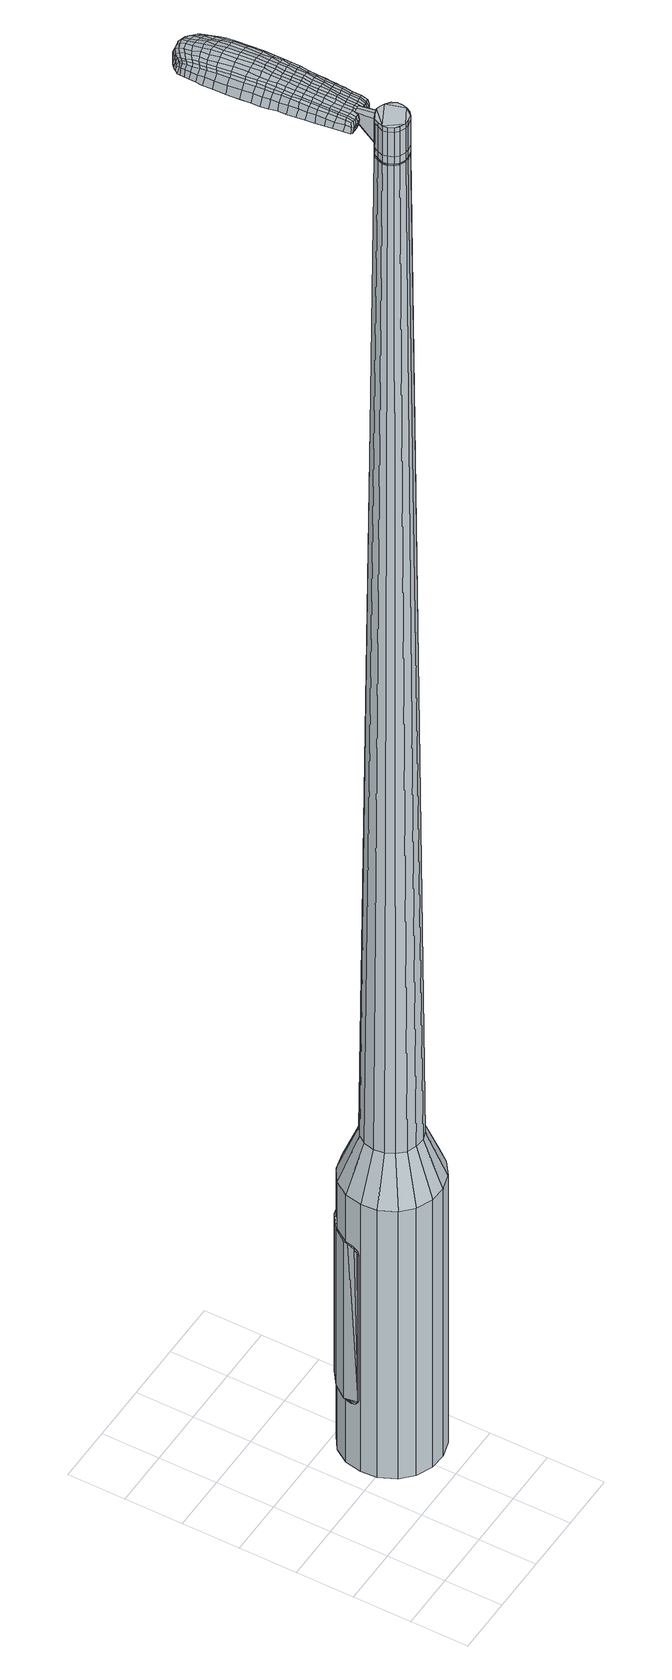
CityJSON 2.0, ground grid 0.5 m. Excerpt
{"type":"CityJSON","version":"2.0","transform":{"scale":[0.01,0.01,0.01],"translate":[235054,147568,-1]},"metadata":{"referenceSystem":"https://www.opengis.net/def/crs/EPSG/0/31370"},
"CityObjects":{
"object1":{"type":"GenericCityObject","attributes":{"cluster":342,"mean_distance_to_centroid":0.299,"new_centroid_x":235055.1,"new_centroid_y":147569.09,"mean_distance_to_camera":6.97,"H1":1.15,"H2":8.26,"Z_final":113.74,"cluster2":-1,"proj_x":235059.59,"proj_y":147568.62,"id_line":88322,"bearing_l":185.97,"distance":4.52,"orientation":"right","G_obj":95.97},"geometry":[{"type":"MultiSurface","lod":"2","boundaries":[[[0,1,2,3]],[[1,4,5,2]],[[4,6,7,5]],[[6,8,9,7]],[[8,10,11,9]],[[10,12,13,11]],[[12,14,15,13]],[[14,16,17,15]],[[16,18,19,17]],[[18,20,21,19]],[[20,22,23,21]],[[22,24,25,23]],[[24,26,27,25]],[[26,28,29,27]],[[28,30,31,29]],[[30,32,33,31]],[[32,34,35,33]],[[34,0,3,35]],[[36,37,38,39]],[[38,40,41,42]],[[41,43,42]],[[42,44,45,46]],[[45,47,46]],[[46,48,49,50]],[[49,51,50]],[[42,46,50,38]],[[50,52,39,38]],[[53,36,39]],[[2,5,7,35]],[[7,9,11,15]],[[11,13,15]],[[15,17,19,23]],[[19,21,23]],[[23,25,27,31]],[[27,29,31]],[[15,23,31,7]],[[31,33,35,7]],[[3,2,35]],[[1,0,54,55]],[[0,34,56,54]],[[34,32,57,56]],[[32,30,58,57]],[[30,28,59,58]],[[28,26,60,59]],[[26,24,61,60]],[[24,22,62,61]],[[22,20,63,62]],[[20,18,64,63]],[[18,16,65,64]],[[16,14,66,65]],[[14,12,67,66]],[[12,10,68,67]],[[10,8,69,68]],[[8,6,70,69]],[[6,4,71,70]],[[4,1,55,71]],[[55,54,72,73]],[[54,56,74,72]],[[56,57,75,74]],[[57,58,76,75]],[[58,59,77,76]],[[59,60,78,77]],[[60,61,79,78]],[[61,62,80,79]],[[62,63,81,80]],[[63,64,82,81]],[[64,65,83,82]],[[65,66,84,83]],[[66,67,85,84]],[[67,68,86,85]],[[68,69,87,86]],[[69,70,88,87]],[[70,71,89,88]],[[71,55,73,89]],[[90,91,92,73]],[[74,93,91,90]],[[94,95,93,74]],[[76,96,95,94]],[[97,98,96,76]],[[99,100,98,97]],[[101,102,100,99]],[[103,104,102,101]],[[105,106,104,103]],[[107,108,106,105]],[[109,110,108,107]],[[111,112,110,109]],[[85,113,112,111]],[[86,114,113,85]],[[115,116,114,86]],[[117,118,116,115]],[[89,119,118,117]],[[73,92,119,89]],[[120,121,122,123]],[[124,120,123,125]],[[126,124,125,127]],[[128,126,127,129]],[[130,128,129,131]],[[132,130,131,133]],[[134,132,133,135]],[[136,134,135,137]],[[138,136,137,139]],[[140,138,139,141]],[[142,140,141,143]],[[144,142,143,145]],[[146,144,145,147]],[[148,146,147,149]],[[150,148,149,151]],[[152,150,151,153]],[[72,90,73]],[[72,74,90]],[[75,94,74]],[[75,76,94]],[[77,97,76]],[[77,78,99,97]],[[78,79,101,99]],[[79,80,103,101]],[[80,81,105,103]],[[81,82,107,105]],[[82,83,109,107]],[[83,84,111,109]],[[84,85,111]],[[87,115,86]],[[87,88,117,115]],[[88,89,117]],[[154,92,91]],[[155,118,119]],[[155,156,116,118]],[[156,114,116]],[[157,112,113]],[[157,158,110,112]],[[158,159,108,110]],[[159,160,106,108]],[[160,161,104,106]],[[161,162,102,104]],[[162,163,100,102]],[[163,164,98,100]],[[164,96,98]],[[165,95,96]],[[165,93,95]],[[154,91,93]],[[39,52,152,166]],[[92,154,167,153]],[[53,39,166,121]],[[154,93,122,167]],[[36,53,121,120]],[[93,165,123,122]],[[37,36,120,124]],[[165,96,125,123]],[[38,37,124,126]],[[96,164,127,125]],[[40,38,126,128]],[[164,163,129,127]],[[41,40,128,130]],[[163,162,131,129]],[[43,41,130,132]],[[162,161,133,131]],[[42,43,132,134]],[[161,160,135,133]],[[44,42,134,136]],[[160,159,137,135]],[[45,44,136,138]],[[159,158,139,137]],[[47,45,138,140]],[[158,157,141,139]],[[46,47,140,142]],[[157,113,143,141]],[[48,46,142,144]],[[113,114,145,143]],[[49,48,144,146]],[[114,156,147,145]],[[51,49,146,148]],[[156,155,149,147]],[[50,51,148,150]],[[155,119,151,149]],[[52,50,150,152]],[[119,92,153,151]],[[152,153,168,169]],[[153,167,170,168]],[[167,122,171,170]],[[122,121,172,171]],[[121,166,173,172]],[[166,152,169,173]],[[174,175,176,177]],[[178,174,177,179]],[[174,178,180,181]],[[175,174,181,182]],[[183,184,185,186]],[[187,183,186,188]],[[183,187,189,190]],[[184,183,190,191]],[[192,193,194,195]],[[196,192,195,197]],[[192,196,198,199]],[[193,192,199,200]],[[201,202,203,204]],[[205,201,204,206]],[[201,205,207,208]],[[202,201,208,209]],[[210,211,212,213]],[[214,210,213,215]],[[210,214,216,217]],[[211,210,217,218]],[[219,220,221,222]],[[223,219,222,224]],[[219,223,225,226]],[[220,219,226,227]],[[228,229,230,231]],[[220,228,231,221]],[[228,220,227,232]],[[229,228,232,233]],[[234,235,236,237]],[[229,234,237,230]],[[234,229,233,238]],[[235,234,238,239]],[[240,178,179,241]],[[235,240,241,236]],[[240,235,239,242]],[[178,240,242,180]],[[243,244,245,246]],[[247,243,246,248]],[[243,247,249,250]],[[244,243,250,251]],[[252,253,254,255]],[[244,252,255,245]],[[252,244,251,256]],[[253,252,256,257]],[[258,259,260,261]],[[253,258,261,254]],[[258,253,257,262]],[[259,258,262,263]],[[264,265,266,267]],[[259,264,267,260]],[[264,259,263,268]],[[265,264,268,269]],[[270,175,182,271]],[[265,270,271,266]],[[270,265,269,272]],[[175,270,272,176]],[[273,274,275,276]],[[277,273,276,278]],[[273,277,279,280]],[[274,273,280,281]],[[282,283,284,285]],[[274,282,285,275]],[[282,274,281,286]],[[283,282,286,287]],[[288,289,290,291]],[[283,288,291,284]],[[288,283,287,292]],[[289,288,292,293]],[[294,187,188,295]],[[289,294,295,290]],[[294,289,293,296]],[[187,294,296,189]],[[297,298,299,300]],[[301,297,300,302]],[[297,301,303,304]],[[298,297,304,305]],[[306,307,308,309]],[[298,306,309,299]],[[306,298,305,310]],[[307,306,310,311]],[[312,313,314,315]],[[307,312,315,308]],[[312,307,311,316]],[[313,312,316,317]],[[318,319,320,321]],[[313,318,321,314]],[[318,313,317,322]],[[319,318,322,323]],[[324,184,191,325]],[[319,324,325,320]],[[324,319,323,326]],[[184,324,326,185]],[[327,213,212,328]],[[329,327,328,330]],[[327,329,331,332]],[[213,327,332,215]],[[333,329,330,334]],[[335,333,334,336]],[[333,335,337,338]],[[329,333,338,331]],[[339,335,336,340]],[[341,339,340,342]],[[339,341,343,344]],[[335,339,344,337]],[[345,341,342,346]],[[347,345,346,348]],[[345,347,349,350]],[[341,345,350,343]],[[351,347,348,352]],[[202,351,352,203]],[[351,202,209,353]],[[347,351,353,349]],[[354,355,200,199]],[[356,354,199,198]],[[354,356,357,358]],[[355,354,358,359]],[[360,361,359,358]],[[362,360,358,357]],[[360,362,363,364]],[[361,360,364,365]],[[366,367,365,364]],[[368,366,364,363]],[[366,368,369,370]],[[367,366,370,371]],[[372,373,371,370]],[[374,372,370,369]],[[372,374,207,205]],[[373,372,205,206]],[[375,376,377,378]],[[277,375,378,279]],[[375,277,278,379]],[[376,375,379,380]],[[381,196,197,382]],[[376,381,382,377]],[[381,376,380,383]],[[196,381,383,198]],[[384,385,386,387]],[[223,384,387,225]],[[384,223,224,388]],[[385,384,388,389]],[[390,391,392,393]],[[385,390,393,386]],[[390,385,389,394]],[[391,390,394,395]],[[396,193,200,397]],[[391,396,397,392]],[[396,391,395,398]],[[193,396,398,194]],[[399,400,401,402]],[[181,399,402,182]],[[399,181,180,403]],[[400,399,403,404]],[[405,406,407,408]],[[400,405,408,401]],[[405,400,404,409]],[[406,405,409,410]],[[411,204,203,412]],[[406,411,412,407]],[[411,406,410,413]],[[204,411,413,206]],[[414,415,416,417]],[[186,414,417,188]],[[414,186,185,418]],[[415,414,418,419]],[[420,208,207,421]],[[415,420,421,416]],[[420,415,419,422]],[[208,420,422,209]],[[423,424,425,426]],[[301,423,426,303]],[[423,301,302,427]],[[424,423,427,428]],[[429,214,215,430]],[[424,429,430,425]],[[429,424,428,431]],[[214,429,431,216]],[[432,433,434,435]],[[247,432,435,249]],[[432,247,248,436]],[[433,432,436,437]],[[438,439,440,441]],[[433,438,441,434]],[[438,433,437,442]],[[439,438,442,443]],[[444,211,218,445]],[[439,444,445,440]],[[444,439,443,446]],[[211,444,446,212]],[[447,448,437,436]],[[246,447,436,248]],[[447,246,245,449]],[[448,447,449,450]],[[451,452,443,442]],[[448,451,442,437]],[[451,448,450,453]],[[452,451,453,454]],[[455,328,212,446]],[[452,455,446,443]],[[455,452,454,456]],[[328,455,456,330]],[[457,458,459,460]],[[304,457,460,305]],[[457,304,303,426]],[[458,457,426,425]],[[461,332,331,462]],[[458,461,462,459]],[[461,458,425,430]],[[332,461,430,215]],[[463,464,450,449]],[[255,463,449,245]],[[463,255,254,465]],[[464,463,465,466]],[[467,468,454,453]],[[464,467,453,450]],[[467,464,466,469]],[[468,467,469,470]],[[471,334,330,456]],[[468,471,456,454]],[[471,468,470,472]],[[334,471,472,336]],[[473,474,475,476]],[[310,473,476,311]],[[473,310,305,460]],[[474,473,460,459]],[[477,338,337,478]],[[474,477,478,475]],[[477,474,459,462]],[[338,477,462,331]],[[479,480,466,465]],[[261,479,465,254]],[[479,261,260,481]],[[480,479,481,482]],[[483,484,470,469]],[[480,483,469,466]],[[483,480,482,485]],[[484,483,485,486]],[[487,340,336,472]],[[484,487,472,470]],[[487,484,486,488]],[[340,487,488,342]],[[489,490,491,492]],[[316,489,492,317]],[[489,316,311,476]],[[490,489,476,475]],[[493,344,343,494]],[[490,493,494,491]],[[493,490,475,478]],[[344,493,478,337]],[[495,496,482,481]],[[267,495,481,260]],[[495,267,266,497]],[[496,495,497,498]],[[499,500,486,485]],[[496,499,485,482]],[[499,496,498,501]],[[500,499,501,502]],[[503,346,342,488]],[[500,503,488,486]],[[503,500,502,504]],[[346,503,504,348]],[[505,506,507,508]],[[322,505,508,323]],[[505,322,317,492]],[[506,505,492,491]],[[509,350,349,510]],[[506,509,510,507]],[[509,506,491,494]],[[350,509,494,343]],[[511,512,498,497]],[[271,511,497,266]],[[511,271,182,402]],[[512,511,402,401]],[[513,514,502,501]],[[512,513,501,498]],[[513,512,401,408]],[[514,513,408,407]],[[515,352,348,504]],[[514,515,504,502]],[[515,514,407,412]],[[352,515,412,203]],[[516,517,419,418]],[[326,516,418,185]],[[516,326,323,508]],[[517,516,508,507]],[[518,353,209,422]],[[517,518,422,419]],[[518,517,507,510]],[[353,518,510,349]],[[519,520,380,379]],[[276,519,379,278]],[[519,276,275,521]],[[520,519,521,522]],[[523,356,198,383]],[[520,523,383,380]],[[523,520,522,524]],[[356,523,524,357]],[[525,526,527,528]],[[226,525,528,227]],[[525,226,225,387]],[[526,525,387,386]],[[529,530,531,532]],[[526,529,532,527]],[[529,526,386,393]],[[530,529,393,392]],[[533,355,359,534]],[[530,533,534,531]],[[533,530,392,397]],[[355,533,397,200]],[[535,536,522,521]],[[285,535,521,275]],[[535,285,284,537]],[[536,535,537,538]],[[539,362,357,524]],[[536,539,524,522]],[[539,536,538,540]],[[362,539,540,363]],[[541,542,543,544]],[[232,541,544,233]],[[541,232,227,528]],[[542,541,528,527]],[[545,546,547,548]],[[542,545,548,543]],[[545,542,527,532]],[[546,545,532,531]],[[549,361,365,550]],[[546,549,550,547]],[[549,546,531,534]],[[361,549,534,359]],[[551,552,538,537]],[[291,551,537,284]],[[551,291,290,553]],[[552,551,553,554]],[[555,368,363,540]],[[552,555,540,538]],[[555,552,554,556]],[[368,555,556,369]],[[557,558,559,560]],[[238,557,560,239]],[[557,238,233,544]],[[558,557,544,543]],[[561,562,563,564]],[[558,561,564,559]],[[561,558,543,548]],[[562,561,548,547]],[[565,367,371,566]],[[562,565,566,563]],[[565,562,547,550]],[[367,565,550,365]],[[567,568,554,553]],[[295,567,553,290]],[[567,295,188,417]],[[568,567,417,416]],[[569,374,369,556]],[[568,569,556,554]],[[569,568,416,421]],[[374,569,421,207]],[[570,571,404,403]],[[242,570,403,180]],[[570,242,239,560]],[[571,570,560,559]],[[572,573,410,409]],[[571,572,409,404]],[[572,571,559,564]],[[573,572,564,563]],[[574,373,206,413]],[[573,574,413,410]],[[574,573,563,566]],[[373,574,566,371]],[[575,576,577,578]],[[578,577,579,580]],[[581,579,577,582]],[[582,577,576,583]],[[584,585,586,587]],[[587,586,588,589]],[[590,588,586,591]],[[591,586,585,592]],[[593,594,595,596]],[[596,595,597,598]],[[599,597,595,600]],[[600,595,594,601]],[[602,603,604,605]],[[605,604,606,607]],[[608,606,604,609]],[[609,604,603,610]],[[611,612,613,614]],[[614,613,615,616]],[[617,615,613,618]],[[618,613,612,619]],[[620,621,622,623]],[[623,622,624,625]],[[626,624,622,627]],[[627,622,621,628]],[[629,630,631,632]],[[632,631,621,620]],[[628,621,631,633]],[[633,631,630,634]],[[635,636,637,638]],[[638,637,630,629]],[[634,630,637,639]],[[639,637,636,640]],[[580,579,641,642]],[[642,641,636,635]],[[640,636,641,643]],[[643,641,579,581]],[[644,645,646,647]],[[647,646,648,649]],[[650,648,646,651]],[[651,646,645,652]],[[653,654,655,656]],[[656,655,645,644]],[[652,645,655,657]],[[657,655,654,658]],[[659,660,661,662]],[[662,661,654,653]],[[658,654,661,663]],[[663,661,660,664]],[[665,666,667,668]],[[668,667,660,659]],[[664,660,667,669]],[[669,667,666,670]],[[583,576,671,672]],[[672,671,666,665]],[[670,666,671,673]],[[673,671,576,575]],[[674,675,676,677]],[[677,676,678,679]],[[680,678,676,681]],[[681,676,675,682]],[[683,684,685,686]],[[686,685,675,674]],[[682,675,685,687]],[[687,685,684,688]],[[689,690,691,692]],[[692,691,684,683]],[[688,684,691,693]],[[693,691,690,694]],[[589,588,695,696]],[[696,695,690,689]],[[694,690,695,697]],[[697,695,588,590]],[[698,699,700,701]],[[701,700,702,703]],[[704,702,700,705]],[[705,700,699,706]],[[707,708,709,710]],[[710,709,699,698]],[[706,699,709,711]],[[711,709,708,712]],[[713,714,715,716]],[[716,715,708,707]],[[712,708,715,717]],[[717,715,714,718]],[[719,720,721,722]],[[722,721,714,713]],[[718,714,721,723]],[[723,721,720,724]],[[592,585,725,726]],[[726,725,720,719]],[[724,720,725,727]],[[727,725,585,584]],[[611,614,728,729]],[[729,728,730,731]],[[732,730,728,172]],[[172,728,614,616]],[[731,730,733,734]],[[734,733,735,736]],[[737,735,733,738]],[[738,733,730,732]],[[736,735,739,740]],[[740,739,741,742]],[[743,741,739,744]],[[744,739,735,737]],[[742,741,745,746]],[[746,745,747,748]],[[749,747,745,750]],[[750,745,741,743]],[[748,747,751,752]],[[752,751,603,602]],[[610,603,751,753]],[[753,751,747,749]],[[601,754,755,600]],[[600,755,756,599]],[[757,756,755,758]],[[758,755,754,759]],[[759,760,761,758]],[[758,761,762,757]],[[763,762,761,764]],[[764,761,760,765]],[[765,766,767,764]],[[764,767,768,763]],[[769,768,767,770]],[[770,767,766,771]],[[771,772,773,770]],[[770,773,774,769]],[[608,774,773,606]],[[606,773,772,607]],[[775,776,777,778]],[[778,777,678,680]],[[679,678,777,779]],[[779,777,776,780]],[[598,597,781,782]],[[782,781,776,775]],[[780,776,781,783]],[[783,781,597,599]],[[784,785,786,787]],[[787,786,624,626]],[[625,624,786,788]],[[788,786,785,789]],[[790,791,792,793]],[[793,792,785,784]],[[789,785,792,794]],[[794,792,791,795]],[[601,594,796,797]],[[797,796,791,790]],[[795,791,796,798]],[[798,796,594,593]],[[799,800,801,802]],[[802,801,582,583]],[[581,582,801,803]],[[803,801,800,804]],[[805,806,807,808]],[[808,807,800,799]],[[804,800,807,809]],[[809,807,806,810]],[[602,605,811,812]],[[812,811,806,805]],[[810,806,811,813]],[[813,811,605,607]],[[814,815,816,817]],[[817,816,587,589]],[[584,587,816,818]],[[818,816,815,819]],[[608,609,820,821]],[[821,820,815,814]],[[819,815,820,822]],[[822,820,609,610]],[[823,824,825,826]],[[826,825,702,704]],[[702,825,703]],[[703,825,824,827]],[[616,615,828,829]],[[829,828,824,823]],[[827,824,828,830]],[[830,828,615,617]],[[831,832,833,834]],[[834,833,648,650]],[[649,648,833,835]],[[835,833,832,836]],[[837,838,839,840]],[[840,839,832,831]],[[836,832,839,841]],[[841,839,838,842]],[[619,612,843,844]],[[844,843,838,837]],[[842,838,843,845]],[[845,843,612,611]],[[836,846,835]],[[835,846,647,649]],[[644,647,846,847]],[[847,846,848]],[[842,849,850,841]],[[841,850,846,836]],[[848,846,850,851]],[[851,850,849,852]],[[611,729,169,845]],[[845,169,849,842]],[[852,849,169,853]],[[853,169,729,731]],[[854,855,856,857]],[[857,856,705,706]],[[704,705,856,826]],[[826,856,855,823]],[[732,172,858,859]],[[859,858,855,854]],[[823,855,858,829]],[[829,858,172,616]],[[848,860,861,847]],[[847,861,656,644]],[[653,656,861,862]],[[862,861,860,863]],[[852,864,865,851]],[[851,865,860,848]],[[863,860,865,866]],[[866,865,864,867]],[[731,734,868,853]],[[853,868,864,852]],[[867,864,868,869]],[[869,868,734,736]],[[870,871,872,873]],[[873,872,711,712]],[[706,711,872,857]],[[857,872,871,854]],[[737,738,874,875]],[[875,874,871,870]],[[854,871,874,859]],[[859,874,738,732]],[[863,876,877,862]],[[862,877,662,653]],[[659,662,877,878]],[[878,877,876,879]],[[867,880,881,866]],[[866,881,876,863]],[[879,876,881,882]],[[882,881,880,883]],[[736,740,884,869]],[[869,884,880,867]],[[883,880,884,885]],[[885,884,740,742]],[[886,887,888,889]],[[889,888,717,718]],[[712,717,888,873]],[[873,888,887,870]],[[743,744,890,891]],[[891,890,887,886]],[[870,887,890,875]],[[875,890,744,737]],[[879,892,893,878]],[[878,893,668,659]],[[665,668,893,894]],[[894,893,892,895]],[[883,896,897,882]],[[882,897,892,879]],[[895,892,897,898]],[[898,897,896,899]],[[742,746,900,885]],[[885,900,896,883]],[[899,896,900,901]],[[901,900,746,748]],[[902,903,904,905]],[[905,904,723,724]],[[718,723,904,889]],[[889,904,903,886]],[[749,750,906,907]],[[907,906,903,902]],[[886,903,906,891]],[[891,906,750,743]],[[895,908,909,894]],[[894,909,672,665]],[[583,672,909,802]],[[802,909,908,799]],[[899,910,911,898]],[[898,911,908,895]],[[799,908,911,808]],[[808,911,910,805]],[[748,752,912,901]],[[901,912,910,899]],[[805,910,912,812]],[[812,912,752,602]],[[819,913,914,818]],[[818,914,727,584]],[[724,727,914,905]],[[905,914,913,902]],[[610,753,915,822]],[[822,915,913,819]],[[902,913,915,907]],[[907,915,753,749]],[[780,916,917,779]],[[779,917,677,679]],[[674,677,917,918]],[[918,917,916,919]],[[599,756,920,783]],[[783,920,916,780]],[[919,916,920,921]],[[921,920,756,757]],[[922,923,924,925]],[[925,924,627,628]],[[626,627,924,787]],[[787,924,923,784]],[[926,927,928,929]],[[929,928,923,922]],[[784,923,928,793]],[[793,928,927,790]],[[759,754,930,931]],[[931,930,927,926]],[[790,927,930,797]],[[797,930,754,601]],[[919,932,933,918]],[[918,933,686,674]],[[683,686,933,934]],[[934,933,932,935]],[[757,762,936,921]],[[921,936,932,919]],[[935,932,936,937]],[[937,936,762,763]],[[938,939,940,941]],[[941,940,633,634]],[[628,633,940,925]],[[925,940,939,922]],[[942,943,944,945]],[[945,944,939,938]],[[922,939,944,929]],[[929,944,943,926]],[[765,760,946,947]],[[947,946,943,942]],[[926,943,946,931]],[[931,946,760,759]],[[935,948,949,934]],[[934,949,692,683]],[[689,692,949,950]],[[950,949,948,951]],[[763,768,952,937]],[[937,952,948,935]],[[951,948,952,953]],[[953,952,768,769]],[[954,955,956,957]],[[957,956,639,640]],[[634,639,956,941]],[[941,956,955,938]],[[958,959,960,961]],[[961,960,955,954]],[[938,955,960,945]],[[945,960,959,942]],[[771,766,962,963]],[[963,962,959,958]],[[942,959,962,947]],[[947,962,766,765]],[[951,964,965,950]],[[950,965,696,689]],[[589,696,965,817]],[[817,965,964,814]],[[769,774,966,953]],[[953,966,964,951]],[[814,964,966,821]],[[821,966,774,608]],[[804,967,968,803]],[[803,968,643,581]],[[640,643,968,957]],[[957,968,967,954]],[[810,969,970,809]],[[809,970,967,804]],[[954,967,970,961]],[[961,970,969,958]],[[607,772,971,813]],[[813,971,969,810]],[[958,969,971,963]],[[963,971,772,771]],[[575,578,177,176]],[[578,580,179,177]],[[590,591,190,189]],[[591,592,191,190]],[[593,596,195,194]],[[596,598,197,195]],[[617,618,217,216]],[[618,619,218,217]],[[620,623,222,221]],[[623,625,224,222]],[[629,632,231,230]],[[632,620,221,231]],[[635,638,237,236]],[[638,629,230,237]],[[580,642,241,179]],[[642,635,236,241]],[[650,651,250,249]],[[651,652,251,250]],[[652,657,256,251]],[[657,658,257,256]],[[658,663,262,257]],[[663,664,263,262]],[[664,669,268,263]],[[669,670,269,268]],[[670,673,272,269]],[[673,575,176,272]],[[680,681,280,279]],[[681,682,281,280]],[[682,687,286,281]],[[687,688,287,286]],[[688,693,292,287]],[[693,694,293,292]],[[694,697,296,293]],[[697,590,189,296]],[[698,701,300,299]],[[701,703,302,300]],[[707,710,309,308]],[[710,698,299,309]],[[713,716,315,314]],[[716,707,308,315]],[[719,722,321,320]],[[722,713,314,321]],[[592,726,325,191]],[[726,719,320,325]],[[775,778,378,377]],[[778,680,279,378]],[[598,782,382,197]],[[782,775,377,382]],[[625,788,388,224]],[[788,789,389,388]],[[789,794,394,389]],[[794,795,395,394]],[[795,798,398,395]],[[798,593,194,398]],[[703,427,302]],[[703,827,428,427]],[[827,830,431,428]],[[830,617,216,431]],[[831,834,435,434]],[[834,650,249,435]],[[837,840,441,440]],[[840,831,434,441]],[[619,844,445,218]],[[844,837,440,445]],[[972,973,974,975]],[[976,977,975,974]],[[978,979,980,981]],[[982,983,984,985]],[[973,986,987,974]],[[988,976,974,987]],[[989,978,981,990]],[[991,992,983,982]],[[986,993,994,987]],[[994,995,988,987]],[[996,989,990,997]],[[998,992,991,999]],[[993,1000,1001,994]],[[1001,1002,995,994]],[[1003,996,997,1004]],[[1005,998,999,1006]],[[1007,1008,1009,1010]],[[1011,1012,1008,1007]],[[1011,1013,1014,1012]],[[1013,1015,1016,1014]],[[1017,1018,1019,1020]],[[1021,1022,1018,1017]],[[1023,1024,1022,1021]],[[1025,1026,1024,1023]],[[1020,1009,1008,1017]],[[1017,1008,1012,1021]],[[1012,1014,1023,1021]],[[1014,1016,1025,1023]],[[981,980,977,976]],[[990,981,976,988]],[[995,997,990,988]],[[1002,1004,997,995]],[[982,985,979,978]],[[991,982,978,989]],[[999,991,989,996]],[[1006,999,996,1003]],[[983,1007,1010,984]],[[992,1011,1007,983]],[[1013,1011,992,998]],[[1015,1013,998,1005]],[[1027,1028,1029,1030]],[[1029,1031,1032,1033]],[[1029,1033,1034,1035]],[[1029,1035,1030]],[[1036,1027,1030,1037]],[[1038,1037,1030,1039]],[[1040,1039,1030]],[[1041,1029,1028,1042]],[[1043,1041,1042,1044]],[[1045,1043,1044,1046]],[[1047,1045,1046,1048]],[[1049,1047,1048,1050]],[[1050,1051,1052,1053]],[[1050,1053,1054,1055]],[[1050,1055,1056,1057]],[[1056,1058,1059,1060]],[[1056,1060,1061,1062]],[[1056,1062,1057]],[[1050,1057,1049]],[[1063,1064,1028,1027]],[[1065,1066,1031,1029]],[[1067,1068,1040,1030]],[[1064,1069,1042,1028]],[[1070,1065,1029,1041]],[[1069,1071,1044,1042]],[[1072,1070,1041,1043]],[[1071,1073,1046,1044]],[[1074,1072,1043,1045]],[[1073,1075,1048,1046]],[[1076,1074,1045,1047]],[[1075,1077,1050,1048]],[[1078,1076,1047,1049]],[[1077,1079,1051,1050]],[[1080,1081,1058,1056]],[[1082,1078,1049,1057]],[[1052,1051,1079,1083]],[[1053,1052,1083,1084]],[[1054,1053,1084,1085]],[[1055,1054,1085,1086]],[[1056,1055,1086,1080]],[[1087,1063,1027,1036]],[[1088,1087,1036,1037]],[[1089,1088,1037,1038]],[[1090,1089,1038,1039]],[[1068,1090,1039,1040]],[[1032,1031,1066,1091]],[[1059,1058,1081,1092]],[[1033,1032,1091,1093]],[[1034,1033,1093,1094]],[[1035,1034,1094,1095]],[[1030,1035,1095,1067]],[[1060,1059,1092,1096]],[[1061,1060,1096,1097]],[[1062,1061,1097,1098]],[[1057,1062,1098,1082]]]}]}
},
"vertices":[
[104,152,384],[118,151,384],[118,151,96],[104,152,96],[132,145,384],[132,145,96],[142,135,384],[142,135,96],[149,122,384],[149,122,96],[150,107,384],[150,107,96],[147,93,384],[147,93,96],[138,81,384],[138,81,96],[126,72,384],[126,72,96],[112,68,384],[112,68,96],[98,69,384],[98,69,96],[84,75,384],[84,75,96],[74,85,384],[74,85,96],[67,99,384],[67,99,96],[66,113,384],[66,113,96],[69,128,384],[69,128,96],[77,140,384],[77,140,96],[89,148,384],[89,148,96],[98,120,1524],[96,116,1524],[94,111,1524],[107,124,1524],[95,107,1524],[97,102,1524],[105,97,1524],[100,99,1524],[109,97,1524],[114,98,1524],[120,105,1524],[118,101,1524],[121,109,1524],[121,114,1524],[115,121,1524],[119,118,1524],[111,123,1524],[102,122,1524],[105,135,429],[114,135,429],[97,133,429],[90,128,429],[85,121,429],[83,112,429],[84,103,429],[88,96,429],[94,89,429],[102,86,429],[111,85,429],[119,88,429],[126,93,429],[131,100,429],[133,109,429],[132,117,429],[128,125,429],[122,131,429],[107,124,1483],[111,123,1483],[102,122,1483],[98,120,1483],[96,116,1483],[94,111,1483],[95,107,1483],[97,102,1483],[100,99,1483],[105,97,1483],[109,97,1483],[114,98,1483],[118,101,1483],[120,105,1483],[121,109,1483],[121,114,1483],[119,118,1483],[115,121,1483],[107,123,1483],[107,123,1485],[111,123,1485],[102,122,1485],[99,119,1483],[99,119,1485],[96,116,1485],[95,111,1483],[95,111,1485],[96,107,1483],[96,107,1485],[98,103,1483],[98,103,1485],[101,100,1483],[101,100,1485],[105,98,1483],[105,98,1485],[109,98,1483],[109,98,1485],[114,99,1483],[114,99,1485],[117,101,1483],[117,101,1485],[120,105,1485],[121,109,1485],[120,114,1483],[120,114,1485],[118,118,1483],[118,118,1485],[115,121,1485],[98,120,1519],[102,122,1519],[102,122,1493],[98,120,1493],[96,116,1519],[96,116,1493],[94,111,1519],[94,111,1493],[95,107,1519],[95,107,1493],[97,102,1519],[97,102,1493],[100,99,1519],[100,99,1493],[105,97,1519],[105,97,1493],[109,97,1519],[109,97,1493],[114,98,1519],[114,98,1493],[118,101,1519],[118,101,1493],[120,105,1519],[120,105,1493],[121,109,1519],[121,109,1493],[121,114,1519],[121,114,1493],[119,118,1519],[119,118,1493],[115,121,1519],[115,121,1493],[111,123,1519],[111,123,1493],[107,124,1485],[119,118,1485],[121,114,1485],[118,101,1485],[114,98,1485],[109,97,1485],[105,97,1485],[100,99,1485],[97,102,1485],[95,107,1485],[94,111,1485],[98,120,1485],[107,124,1519],[107,124,1493],[108,143,1513],[108,143,1518],[105,142,1513],[101,142,1513],[101,142,1518],[105,142,1518],[116,218,1519],[117,211,1518],[118,212,1509],[118,219,1510],[116,227,1519],[117,228,1510],[114,225,1526],[115,217,1525],[115,210,1525],[78,214,1519],[79,207,1518],[81,206,1525],[80,213,1525],[77,223,1519],[78,222,1526],[75,224,1510],[76,215,1510],[77,208,1509],[88,289,1519],[91,289,1519],[91,290,1513],[88,290,1513],[84,288,1519],[84,288,1513],[84,286,1524],[88,287,1524],[92,288,1524],[96,215,1530],[96,208,1529],[100,208,1529],[99,216,1530],[95,224,1531],[98,225,1531],[91,224,1530],[92,215,1530],[93,208,1529],[104,135,1512],[107,135,1512],[107,137,1517],[104,136,1517],[101,135,1512],[101,136,1517],[101,136,1506],[104,136,1506],[107,136,1506],[109,277,1519],[110,274,1519],[111,275,1512],[110,278,1512],[108,279,1518],[109,280,1512],[107,278,1522],[108,276,1523],[108,273,1524],[111,269,1519],[112,263,1519],[113,265,1512],[112,270,1512],[109,268,1524],[110,263,1525],[113,257,1519],[113,250,1519],[115,251,1511],[114,259,1511],[111,257,1526],[112,249,1526],[115,238,1519],[116,240,1510],[113,237,1526],[120,144,1513],[119,152,1513],[118,151,1518],[119,143,1517],[120,139,1512],[119,139,1516],[121,140,1506],[121,145,1507],[121,153,1507],[119,159,1514],[119,167,1515],[118,166,1520],[118,158,1519],[120,160,1507],[120,168,1507],[119,174,1515],[118,182,1516],[117,181,1522],[117,173,1521],[120,176,1508],[120,183,1508],[118,189,1517],[118,196,1517],[116,195,1524],[116,188,1523],[119,190,1508],[119,198,1509],[117,204,1518],[116,203,1524],[119,205,1509],[73,274,1519],[73,271,1519],[74,270,1524],[74,274,1523],[74,276,1518],[74,276,1522],[72,277,1512],[72,275,1512],[72,271,1512],[73,266,1519],[73,260,1519],[75,259,1525],[74,265,1524],[72,267,1512],[72,261,1512],[74,254,1519],[74,246,1519],[76,245,1526],[75,253,1526],[72,255,1511],[73,247,1511],[75,235,1519],[77,234,1526],[74,236,1510],[90,141,1513],[88,149,1513],[87,150,1507],[88,142,1507],[91,136,1512],[90,136,1506],[92,137,1516],[91,141,1517],[90,148,1518],[87,156,1514],[86,164,1515],[85,164,1507],[86,157,1507],[89,155,1519],[87,163,1520],[85,171,1515],[84,178,1516],[82,179,1508],[83,172,1508],[86,170,1521],[85,178,1522],[82,186,1517],[81,193,1517],[80,194,1509],[81,187,1508],[84,185,1523],[83,192,1524],[80,200,1518],[78,201,1509],[82,199,1524],[104,142,1519],[106,142,1519],[103,149,1520],[105,149,1520],[100,149,1520],[101,141,1519],[102,156,1522],[105,157,1522],[101,164,1523],[104,164,1523],[98,164,1523],[99,156,1521],[100,171,1524],[103,172,1524],[100,179,1525],[102,179,1525],[96,178,1525],[97,171,1524],[99,186,1526],[102,186,1526],[98,193,1527],[101,194,1527],[95,193,1527],[95,186,1526],[97,201,1528],[100,201,1528],[94,200,1528],[88,284,1527],[92,285,1527],[84,283,1526],[85,279,1527],[89,280,1528],[92,280,1528],[89,274,1529],[93,274,1529],[85,272,1528],[86,265,1530],[90,266,1530],[94,267,1530],[91,259,1531],[95,259,1531],[87,258,1530],[88,249,1531],[92,250,1531],[95,250,1531],[93,237,1531],[97,238,1531],[89,237,1531],[74,279,1518],[76,281,1519],[75,282,1513],[73,279,1513],[75,277,1523],[77,280,1523],[80,284,1519],[79,285,1513],[80,283,1524],[107,281,1518],[105,283,1518],[104,282,1523],[106,280,1523],[108,282,1513],[106,284,1513],[102,286,1519],[99,288,1519],[99,286,1524],[102,284,1523],[103,286,1513],[99,289,1513],[95,289,1519],[95,287,1524],[95,290,1513],[113,216,1528],[111,216,1528],[112,209,1528],[114,209,1527],[113,225,1528],[111,225,1529],[109,216,1529],[105,216,1530],[106,209,1529],[109,209,1528],[108,225,1529],[105,225,1530],[102,216,1530],[103,209,1529],[101,225,1531],[81,213,1528],[83,214,1529],[82,223,1529],[80,222,1528],[82,206,1527],[85,207,1528],[87,214,1529],[86,223,1530],[88,207,1528],[92,134,1512],[94,134,1512],[95,135,1517],[93,135,1517],[91,135,1506],[93,135,1506],[98,134,1512],[98,136,1517],[97,135,1506],[119,137,1512],[117,136,1512],[118,137,1506],[120,138,1506],[118,138,1517],[116,138,1517],[115,136,1512],[112,136,1512],[112,137,1506],[115,137,1506],[114,137,1517],[112,137,1517],[109,136,1512],[110,137,1506],[109,137,1517],[118,143,1519],[116,143,1519],[117,151,1520],[115,150,1520],[114,143,1519],[111,142,1519],[113,150,1520],[111,150,1520],[109,142,1519],[108,150,1520],[92,141,1519],[94,141,1519],[93,148,1520],[91,148,1520],[97,141,1519],[96,148,1520],[117,158,1521],[115,158,1521],[116,165,1522],[115,165,1522],[113,158,1521],[110,157,1521],[112,165,1522],[109,165,1523],[107,157,1522],[107,164,1523],[90,155,1521],[92,156,1521],[91,163,1522],[89,163,1522],[95,156,1521],[94,163,1522],[116,173,1523],[114,173,1523],[115,180,1524],[114,180,1524],[112,172,1523],[109,172,1524],[111,180,1525],[108,180,1525],[106,172,1524],[105,179,1525],[88,170,1523],[90,170,1523],[89,178,1524],[87,177,1524],[93,171,1524],[92,178,1525],[115,188,1525],[113,187,1525],[115,195,1526],[113,195,1526],[111,187,1526],[108,187,1526],[110,195,1527],[107,194,1527],[105,187,1526],[104,194,1527],[85,185,1525],[88,185,1525],[87,192,1526],[84,192,1526],[91,185,1526],[90,193,1527],[114,202,1527],[112,202,1527],[110,202,1527],[107,202,1528],[103,201,1528],[83,199,1527],[86,199,1527],[89,200,1528],[75,275,1525],[77,277,1525],[75,271,1526],[77,273,1526],[80,280,1526],[81,276,1527],[106,277,1525],[105,279,1525],[105,276,1526],[107,274,1525],[102,281,1525],[99,283,1526],[100,279,1527],[103,277,1526],[96,284,1526],[96,280,1527],[76,266,1526],[78,268,1527],[76,260,1527],[78,262,1528],[81,270,1528],[82,264,1529],[108,269,1526],[106,270,1527],[107,264,1528],[109,263,1527],[104,272,1527],[100,273,1528],[101,266,1529],[104,265,1528],[97,274,1528],[98,267,1530],[76,254,1528],[78,255,1529],[77,246,1528],[79,247,1529],[82,257,1529],[83,248,1530],[110,257,1528],[108,258,1528],[109,249,1529],[111,249,1528],[105,258,1529],[102,259,1530],[103,250,1530],[106,250,1530],[98,259,1530],[99,250,1531],[78,234,1529],[81,235,1529],[85,236,1530],[112,237,1528],[110,237,1529],[107,238,1530],[104,238,1530],[100,238,1531],[116,212,1509],[115,211,1518],[114,218,1518],[116,219,1509],[114,226,1519],[115,228,1510],[112,225,1525],[113,217,1525],[113,210,1525],[83,207,1525],[81,208,1518],[80,215,1518],[81,214,1525],[79,223,1519],[80,222,1525],[77,224,1510],[78,216,1509],[79,209,1509],[91,288,1513],[91,287,1519],[88,287,1519],[88,288,1513],[85,286,1519],[85,286,1513],[85,284,1524],[88,285,1524],[92,286,1524],[99,209,1528],[96,209,1528],[96,216,1529],[99,216,1529],[95,225,1529],[98,225,1529],[91,224,1529],[92,215,1529],[93,208,1528],[106,138,1516],[107,138,1512],[104,137,1512],[104,138,1516],[101,137,1512],[101,138,1516],[101,138,1506],[104,138,1506],[107,138,1506],[109,274,1512],[108,273,1519],[107,276,1518],[108,277,1512],[106,278,1518],[107,279,1512],[105,277,1522],[106,276,1523],[106,272,1523],[111,264,1512],[110,263,1519],[109,268,1519],[110,270,1512],[107,268,1524],[108,262,1525],[113,251,1511],[112,249,1519],[111,257,1519],[112,258,1511],[109,256,1525],[110,248,1526],[113,238,1519],[114,240,1510],[111,237,1526],[116,151,1518],[118,152,1513],[118,144,1513],[117,144,1517],[118,139,1512],[117,140,1515],[119,140,1506],[119,145,1506],[119,153,1507],[116,166,1520],[117,167,1514],[117,159,1514],[116,158,1519],[118,160,1507],[118,168,1507],[115,181,1522],[116,182,1516],[117,174,1515],[115,173,1521],[118,176,1508],[118,183,1508],[114,195,1523],[116,196,1517],[116,189,1516],[115,188,1522],[117,190,1508],[117,198,1508],[115,204,1517],[114,203,1524],[117,205,1509],[76,270,1523],[75,270,1519],[75,274,1518],[76,273,1523],[75,276,1518],[76,275,1522],[74,276,1512],[74,274,1512],[74,271,1512],[77,259,1525],[75,260,1519],[75,266,1519],[76,265,1524],[74,267,1512],[74,261,1512],[78,246,1526],[76,246,1519],[76,254,1519],[77,253,1525],[74,255,1511],[75,247,1511],[77,235,1519],[79,234,1526],[76,236,1510],[89,150,1507],[90,149,1513],[92,142,1513],[90,143,1506],[93,137,1512],[92,137,1506],[93,138,1515],[93,141,1517],[92,149,1518],[87,165,1507],[88,164,1514],[89,157,1514],[88,157,1507],[90,156,1519],[89,163,1520],[84,180,1508],[85,179,1516],[87,171,1515],[85,172,1508],[88,171,1521],[87,178,1522],[82,194,1508],[83,193,1517],[84,186,1516],[83,187,1508],[86,185,1522],[85,193,1523],[82,200,1517],[80,202,1509],[84,200,1524],[103,143,1518],[106,143,1518],[103,150,1519],[105,150,1519],[100,149,1519],[102,157,1520],[105,157,1520],[101,164,1521],[104,165,1521],[98,164,1521],[99,157,1520],[100,172,1523],[103,172,1523],[100,179,1524],[102,180,1524],[96,179,1524],[97,172,1523],[99,187,1525],[102,187,1525],[98,194,1526],[101,194,1526],[95,194,1526],[96,186,1525],[97,201,1527],[100,202,1527],[94,201,1527],[92,283,1526],[89,283,1526],[85,282,1525],[85,278,1526],[89,279,1526],[92,280,1526],[93,273,1528],[90,273,1528],[86,272,1527],[87,265,1528],[90,266,1529],[94,266,1529],[94,259,1530],[91,259,1530],[87,258,1529],[88,249,1530],[92,250,1530],[95,250,1530],[97,238,1530],[93,237,1530],[90,237,1530],[77,280,1513],[78,279,1518],[76,277,1518],[75,278,1512],[77,276,1523],[78,278,1523],[81,283,1519],[80,283,1513],[81,281,1523],[103,280,1523],[104,281,1518],[105,280,1518],[105,278,1523],[106,281,1512],[104,282,1512],[98,284,1523],[98,286,1519],[101,284,1519],[101,282,1523],[102,285,1513],[98,286,1513],[95,287,1519],[95,285,1524],[95,288,1513],[111,210,1527],[111,217,1527],[112,217,1527],[112,210,1526],[111,225,1527],[110,225,1528],[106,209,1528],[105,216,1528],[108,217,1528],[109,209,1527],[107,225,1528],[104,225,1529],[102,216,1529],[103,209,1528],[101,225,1529],[83,223,1528],[84,214,1527],[82,214,1527],[81,222,1527],[83,207,1526],[85,207,1527],[88,215,1528],[87,223,1528],[89,208,1527],[94,137,1516],[94,136,1512],[93,136,1512],[93,137,1516],[93,137,1506],[97,137,1512],[98,138,1516],[97,138,1506],[118,140,1506],[117,139,1512],[118,138,1512],[118,139,1506],[117,139,1516],[116,139,1516],[112,139,1506],[112,138,1512],[115,138,1512],[115,139,1506],[114,139,1516],[111,139,1516],[109,138,1512],[109,139,1506],[109,139,1516],[116,144,1518],[116,151,1519],[115,151,1519],[111,143,1518],[114,144,1518],[113,151,1519],[110,150,1519],[108,150,1519],[93,149,1519],[94,142,1518],[93,142,1518],[92,149,1519],[97,142,1518],[96,149,1519],[115,158,1520],[116,158,1520],[115,166,1521],[114,166,1521],[110,158,1520],[112,158,1520],[112,166,1521],[109,165,1521],[107,158,1520],[106,165,1521],[91,164,1521],[92,156,1520],[91,156,1520],[90,163,1521],[95,156,1520],[94,164,1521],[114,173,1522],[115,173,1522],[114,181,1523],[113,181,1523],[109,173,1522],[111,173,1522],[111,180,1523],[108,180,1524],[106,172,1523],[105,180,1524],[89,178,1523],[90,171,1522],[89,171,1522],[88,178,1523],[93,171,1522],[93,179,1523],[113,188,1524],[114,188,1524],[113,195,1525],[112,195,1525],[107,187,1525],[110,188,1524],[110,195,1525],[107,195,1526],[104,187,1525],[104,194,1526],[87,193,1525],[88,185,1524],[87,185,1524],[86,192,1525],[92,186,1524],[91,193,1525],[112,202,1526],[113,202,1526],[106,202,1527],[109,202,1526],[103,202,1527],[86,200,1526],[85,200,1526],[90,200,1526],[78,276,1524],[77,274,1524],[77,271,1525],[78,273,1525],[81,279,1525],[82,276,1525],[104,275,1525],[104,278,1524],[105,276,1524],[106,273,1525],[99,278,1526],[98,282,1525],[101,280,1524],[102,277,1525],[95,283,1525],[96,279,1526],[78,267,1526],[77,266,1526],[77,260,1526],[79,261,1527],[82,270,1526],[82,263,1527],[106,263,1527],[105,270,1526],[107,268,1526],[107,262,1526],[101,266,1528],[100,272,1527],[103,271,1526],[104,265,1527],[96,273,1527],[97,266,1528],[79,255,1527],[78,254,1527],[79,246,1527],[80,247,1528],[83,256,1528],[84,248,1529],[108,249,1528],[107,257,1527],[108,256,1527],[109,249,1527],[102,250,1529],[101,259,1529],[104,258,1528],[105,250,1528],[98,259,1529],[99,250,1530],[81,235,1528],[80,234,1528],[85,236,1529],[109,237,1528],[110,237,1528],[103,238,1529],[106,238,1529],[100,238,1530],[119,140,1508],[112,139,1508],[110,171,1509],[118,172,1509],[108,193,1510],[117,194,1510],[105,232,1512],[114,233,1512],[116,215,1511],[107,215,1511],[103,250,1513],[101,264,1514],[110,265,1514],[112,251,1513],[105,138,1508],[102,171,1509],[100,192,1510],[96,231,1512],[97,214,1511],[94,249,1513],[92,263,1514],[99,138,1508],[94,170,1509],[91,191,1510],[86,231,1512],[88,213,1511],[83,262,1514],[84,248,1513],[92,137,1508],[86,169,1509],[83,190,1510],[77,230,1512],[79,212,1511],[75,261,1514],[75,247,1513],[99,277,1514],[97,282,1514],[104,282,1514],[108,278,1514],[91,276,1514],[90,281,1514],[83,275,1514],[83,280,1514],[74,274,1514],[76,279,1514],[94,286,1515],[91,289,1515],[92,289,1515],[99,286,1515],[90,286,1515],[90,289,1515],[86,285,1515],[88,289,1515],[81,285,1515],[87,288,1515],[67,125,334],[68,129,334],[68,129,165],[65,115,171],[67,125,165],[66,121,165],[66,119,166],[65,117,167],[65,116,169],[66,121,334],[66,119,333],[65,117,332],[65,116,331],[65,115,328],[77,141,165],[77,141,334],[89,150,165],[89,150,334],[104,154,165],[104,154,334],[118,153,165],[118,153,334],[132,147,165],[132,147,334],[135,144,334],[138,141,334],[140,140,333],[142,138,332],[143,137,331],[143,137,328],[135,144,165],[143,137,171],[143,137,169],[142,138,167],[140,140,166],[138,141,165],[70,124,334],[71,128,334],[71,128,165],[70,124,165],[68,115,171],[68,115,328],[79,139,334],[79,139,165],[90,147,334],[90,147,165],[104,151,334],[104,151,165],[118,150,334],[118,150,165],[131,145,334],[131,145,165],[133,142,334],[141,135,328],[141,135,171],[133,142,165],[136,139,334],[138,137,333],[140,136,332],[141,135,331],[69,121,334],[69,118,333],[68,116,332],[68,115,331],[69,121,165],[141,135,169],[69,118,166],[68,116,167],[68,115,169],[140,136,167],[138,137,166],[136,139,165]
]}
